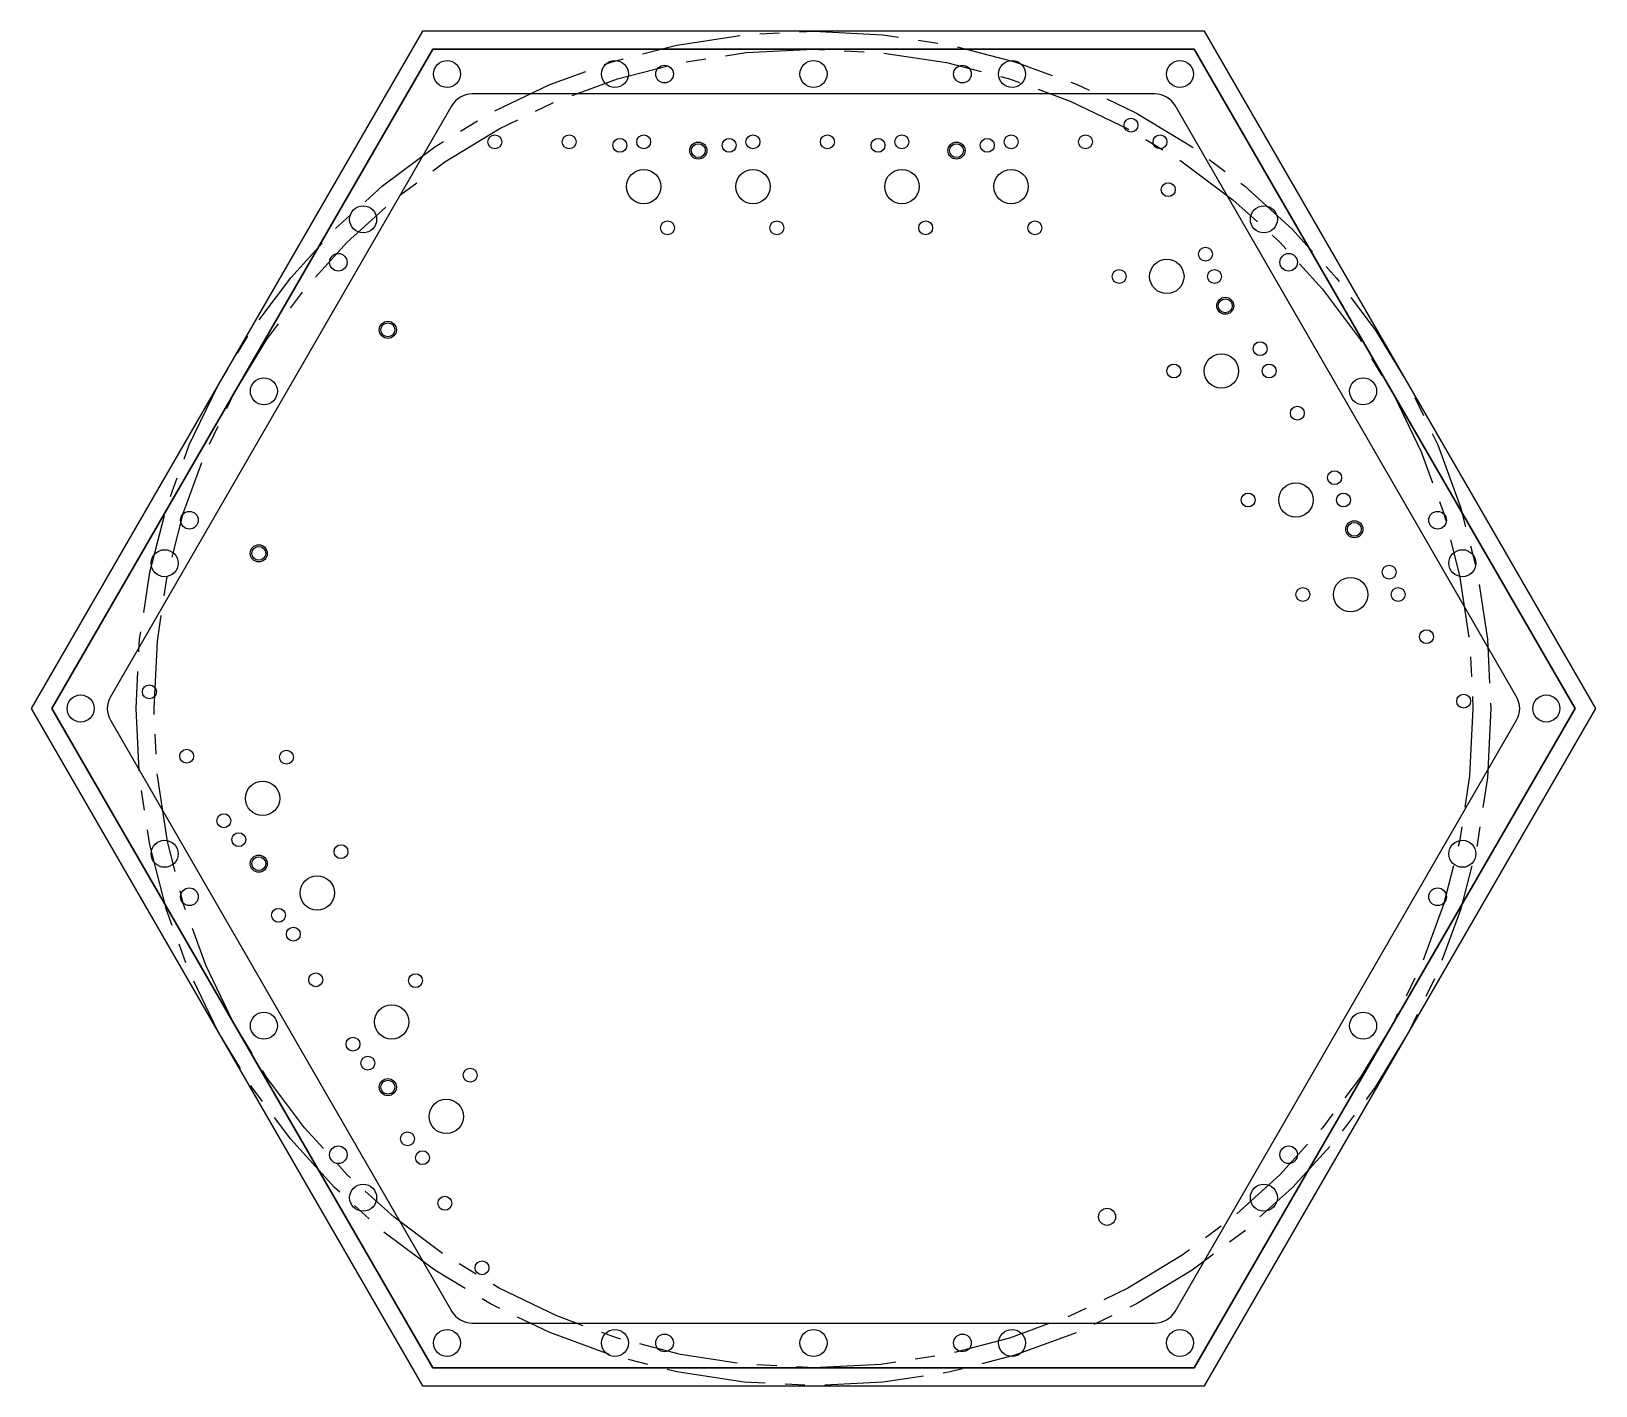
# Model space of a CAD drawing. Header units: inches. Extents: x -3.94 to 3.94, y -3.41 to 3.41.
import ezdxf

# ---------------------------------------------------------------- set-up
doc = ezdxf.new("R2010")
doc.units = ezdxf.units.IN
doc.header["$MEASUREMENT"] = 0
doc.linetypes.add('CENTERX2', pattern=[0.8, 0.5, -0.1, 0.1, -0.1])

msp = doc.modelspace()

# ---------------------------------------------------------------- linework, layer by layer
at = {"color": 7, "linetype": 'Continuous'}
for p, q in [((-1.9694, 3.4112), (-3.9389, 0)), ((1.9694, 3.4112), (-1.9694, 3.4112)), ((3.9389, 0), (1.9694, 3.4112)), ((-3.8346, 0), (-1.9173, 3.3209)), ((-1.9173, 3.3209), (1.9173, 3.3209)), ((1.9173, 3.3209), (3.8346, 0)), ((-3.9389, 0), (-1.9694, -3.4112)), ((-1.9173, -3.3209), (-3.8346, 0)), ((3.8346, 0), (1.9173, -3.3209)), ((1.9694, -3.4112), (3.9389, 0)), ((1.9173, -3.3209), (-1.9173, -3.3209)), ((-1.9694, -3.4112), (1.9694, -3.4112))]:
    msp.add_line(p, q, dxfattribs=at)
at = {"color": 7, "linetype": 'Continuous', "lineweight": 25}
for p, q in [((-1.9173, 3.3209), (-3.8346, 0)), ((1.9173, 3.3209), (-1.9173, 3.3209)), ((3.8346, 0), (1.9173, 3.3209)), ((1.7191, 3.0957), (-1.7191, 3.0957)), ((-1.8214, 3.0367), (-3.5406, 0.0591)), ((3.5406, 0.0591), (1.8214, 3.0367)), ((-3.8346, 0), (-1.9173, -3.3209)), ((1.9173, -3.3209), (3.8346, 0)), ((-3.5406, -0.0591), (-1.8214, -3.0367)), ((1.8214, -3.0367), (3.5406, -0.0591)), ((-1.7191, -3.0957), (1.7191, -3.0957)), ((-1.9173, -3.3209), (1.9173, -3.3209))]:
    msp.add_line(p, q, dxfattribs=at)
at = {"color": 7, "linetype": 'CENTERX2'}
for radius in [3.4112, 3.3209]:
    msp.add_circle((0, 0), radius, dxfattribs=at)
at = {"color": 7, "linetype": 'Continuous', "lineweight": 25}
for centre, radius in [((-1.8452, 3.1959), 0.068), ((-1, 3.1959), 0.068), ((-0.75, 3.1959), 0.0445), ((0, 3.1959), 0.068), ((0.75, 3.1959), 0.0445), ((1, 3.1959), 0.068), ((1.8452, 3.1959), 0.068), ((1.599, 2.9382), 0.035), ((-1.605, 2.8539), 0.035), ((-1.23, 2.8539), 0.035), ((-0.975, 2.8367), 0.035), ((-0.855, 2.8539), 0.035), ((-0.58, 2.81), 0.043), ((-0.58, 2.81), 0.035), ((-0.425, 2.8367), 0.035), ((-0.305, 2.8539), 0.035), ((0.07, 2.8539), 0.035), ((0.325, 2.8367), 0.035), ((0.445, 2.8539), 0.035), ((0.72, 2.81), 0.043), ((0.72, 2.81), 0.035), ((0.875, 2.8367), 0.035), ((0.995, 2.8539), 0.035), ((1.37, 2.8539), 0.035), ((1.745, 2.8539), 0.035), ((-0.855, 2.6289), 0.0865), ((-0.305, 2.6289), 0.0865), ((0.445, 2.6289), 0.0865), ((0.995, 2.6289), 0.0865), ((1.7865, 2.6134), 0.035), ((-2.2677, 2.464), 0.068), ((2.2677, 2.464), 0.068), ((-0.735, 2.4211), 0.035), ((-0.185, 2.4211), 0.035), ((0.565, 2.4211), 0.035), ((1.115, 2.4211), 0.035), ((-2.3927, 2.2475), 0.0445), ((1.974, 2.2886), 0.035), ((2.3927, 2.2475), 0.0445), ((1.5392, 2.1761), 0.035), ((1.7792, 2.1761), 0.0865), ((2.0192, 2.1761), 0.035), ((2.0735, 2.0285), 0.043), ((2.0735, 2.0285), 0.035), ((-2.1435, 1.9073), 0.043), ((-2.1435, 1.9073), 0.035), ((2.249, 1.8123), 0.035), ((1.8142, 1.6998), 0.035), ((2.0542, 1.6998), 0.0865), ((2.2942, 1.6998), 0.035), ((-2.7677, 1.598), 0.068), ((2.7677, 1.598), 0.068), ((2.4365, 1.4876), 0.035), ((2.624, 1.1628), 0.035), ((2.4292, 1.0503), 0.0865), ((2.1892, 1.0503), 0.035), ((2.6692, 1.0503), 0.035), ((-3.1427, 0.9484), 0.0445), ((2.7235, 0.9027), 0.043), ((3.1427, 0.9484), 0.0445), ((2.7235, 0.9027), 0.035), ((-3.2677, 0.7319), 0.068), ((-2.7935, 0.7815), 0.043), ((-2.7935, 0.7815), 0.035), ((3.2677, 0.7319), 0.068), ((2.899, 0.6865), 0.035), ((2.7042, 0.574), 0.0865), ((2.4642, 0.574), 0.035), ((2.9442, 0.574), 0.035), ((3.0865, 0.3617), 0.035), ((-3.3441, 0.0843), 0.035), ((-3.6903, 0), 0.068), ((3.274, 0.037), 0.035), ((3.6903, 0), 0.068), ((-3.1566, -0.2405), 0.035), ((-2.6542, -0.2449), 0.035), ((-2.7742, -0.4528), 0.0865), ((-2.9691, -0.5653), 0.035), ((-2.8942, -0.6606), 0.035), ((-3.2677, -0.7319), 0.068), ((-2.3792, -0.7212), 0.035), ((3.2677, -0.7319), 0.068), ((-2.7935, -0.7815), 0.043), ((-2.7935, -0.7815), 0.035), ((-2.4992, -0.9291), 0.0865), ((-3.1427, -0.9484), 0.0445), ((3.1427, -0.9484), 0.0445), ((-2.6941, -1.0416), 0.035), ((-2.6192, -1.1369), 0.035), ((-2.5066, -1.3663), 0.035), ((-2.0042, -1.3707), 0.035), ((-2.1242, -1.5786), 0.0865), ((-2.7677, -1.598), 0.068), ((2.7677, -1.598), 0.068), ((-2.3191, -1.6911), 0.035), ((-2.2442, -1.7864), 0.035), ((-2.1435, -1.9073), 0.043), ((-2.1435, -1.9073), 0.035), ((-1.7292, -1.8471), 0.035), ((-1.8492, -2.0549), 0.0865), ((-2.3927, -2.2475), 0.0445), ((-2.0441, -2.1674), 0.035), ((2.3927, -2.2475), 0.0445), ((-1.9692, -2.2627), 0.035), ((-2.2677, -2.464), 0.068), ((2.2677, -2.464), 0.068), ((-1.8566, -2.4922), 0.035), ((1.4782, -2.5603), 0.043), ((-1.6691, -2.8169), 0.035), ((-1.8452, -3.1959), 0.068), ((-1, -3.1959), 0.068), ((0, -3.1959), 0.068), ((1, -3.1959), 0.068), ((1.8452, -3.1959), 0.068), ((-0.75, -3.1959), 0.0445), ((0.75, -3.1959), 0.0445)]:
    msp.add_circle(centre, radius, dxfattribs=at)
for centre, start, end in [((-1.7191, 2.9776), 90, 150), ((1.7191, 2.9776), 30, 90), ((-3.4383, 0), 150, 210), ((3.4383, 0), 330, 30), ((-1.7191, -2.9776), 210, 270), ((1.7191, -2.9776), 270, 330)]:
    msp.add_arc(centre, 0.1181, start, end, dxfattribs=at)

doc.saveas('drawing.dxf')
